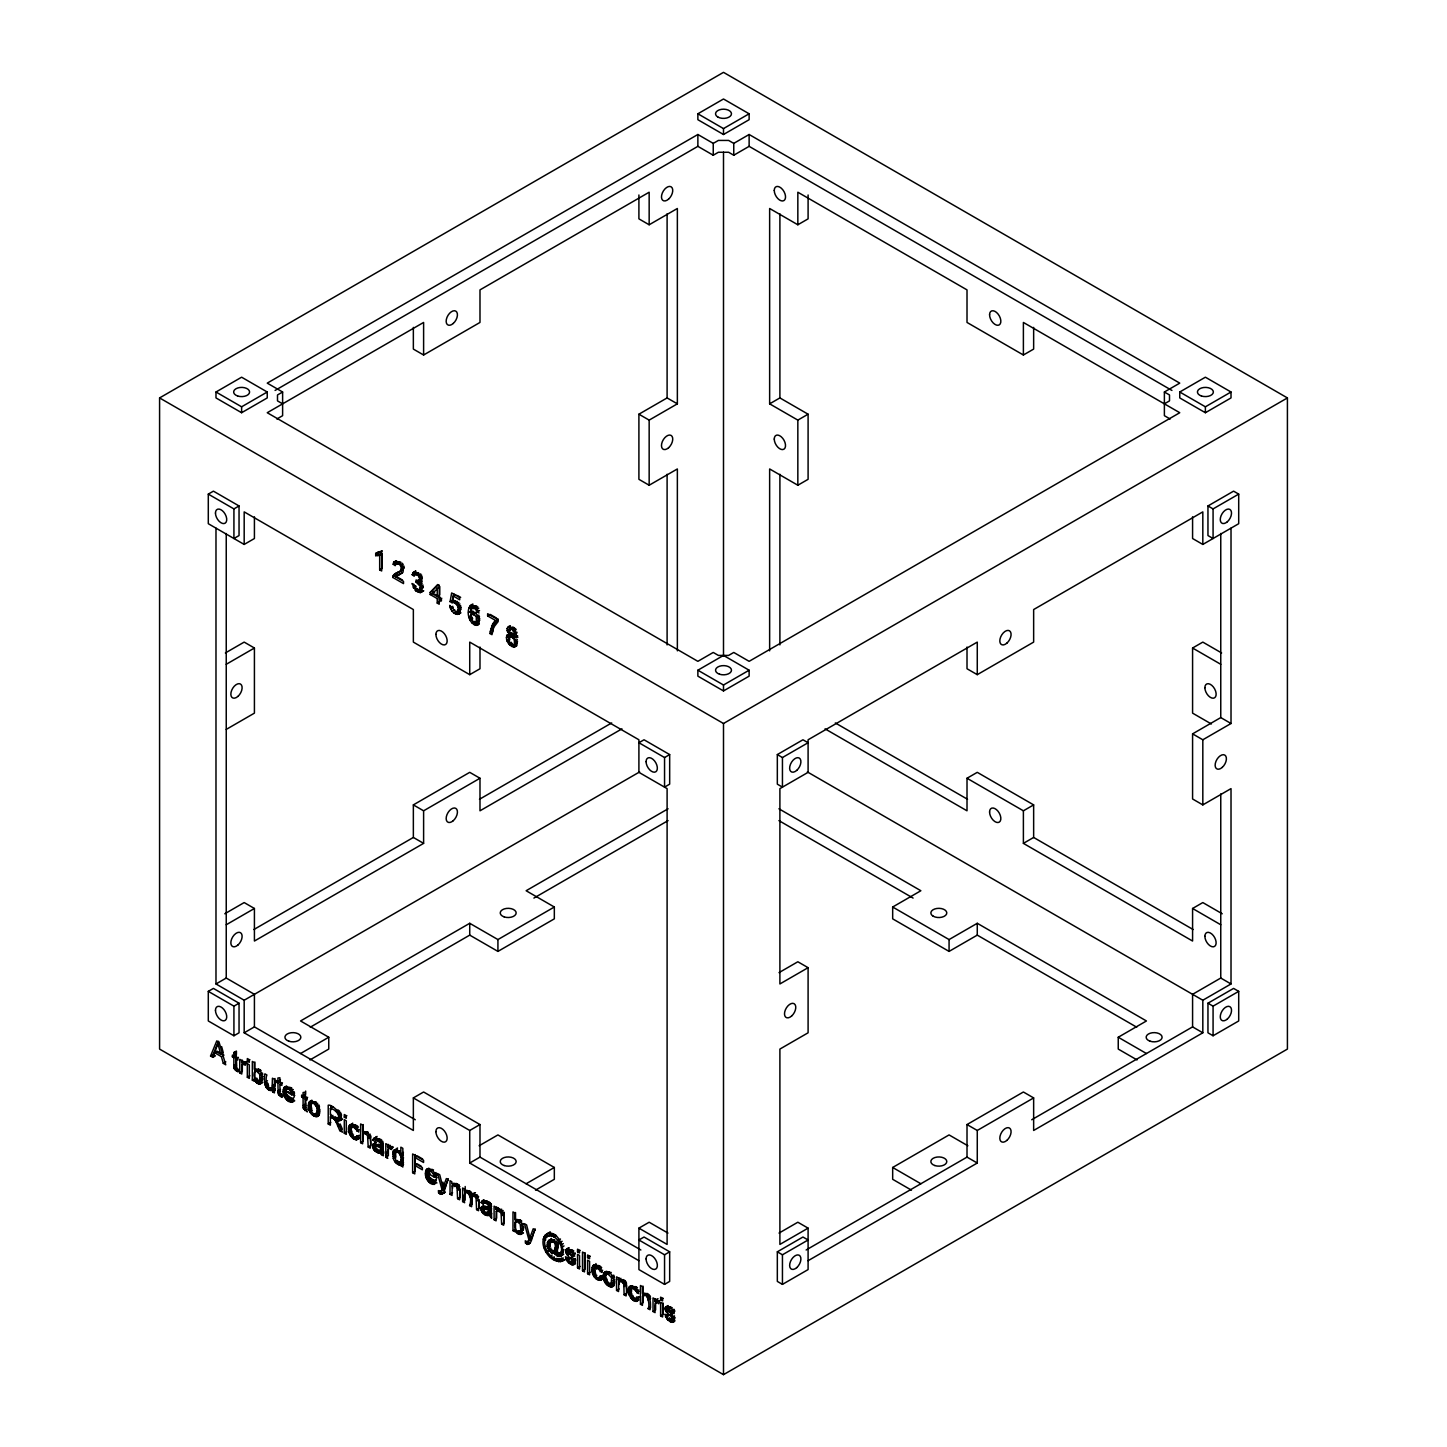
<?xml version="1.0" encoding="UTF-8"?>
<svg xmlns="http://www.w3.org/2000/svg" width="1447" height="1447" viewBox="0 0 1447 1447"><rect width="100%" height="100%" fill="white"/><g stroke="black" fill="none" stroke-linecap="round" stroke-linejoin="round"><path stroke-width="1.5" d="M380.905 1152.698L381.303 1154.597L383.853 1153.114L383.455 1151.215C379.005 1156.37 370.016 1149.135 373.398 1143.908C380.905 1146.983 384.197 1143.636 375.84 1140.055L374.845 1141.484L372.91 1140.055L377.088 1136.401M488.996 1208.173L488.435 1205.261L486.174 1203.181L484.094 1202.547L483.117 1203.994L481.164 1202.566L482.773 1200.377C492.36 1200.757 491.166 1211.7 491.636 1218.302L489.158 1215.191L491.727 1213.726L488.073 1215.498C479.21 1215.516 477.89 1200.449 488.996 1208.173L491.564 1206.689M272.108 1087.909L272.434 1078.196L274.424 1079.335L274.424 1092.901L272.651 1091.87L272.651 1089.88C264.494 1092.847 263.481 1078.594 264.91 1073.837L266.899 1074.994C264.548 1079.878 267.659 1093.751 274.677 1086.444L275.002 1078.521M287.555 1100.661L290.124 1099.195L294.7 1100.805L292.131 1102.288C285.24 1102.198 280.573 1092.232 284.715 1086.86C293.524 1084.002 300.343 1108.691 285.24 1092.937L287.808 1091.472L294.808 1095.506M284.046 1087.511L286.596 1086.028L286.126 1092.955L283.558 1094.438M427.498 1175.073L429.705 1180.662L432.056 1182.163L434.136 1180.734L436.198 1182.217L434.389 1184.406C427.498 1184.333 422.831 1174.367 426.974 1168.977C435.782 1166.119 442.601 1190.827 427.498 1175.073L430.066 1173.589M426.304 1169.646L428.855 1168.163L428.855 1176.556L426.286 1178.039M642.54 1296.584L642.45 1305.375L640.46 1304.235L640.46 1285.497L642.45 1286.654L642.45 1293.365C650.752 1291.466 651.15 1304.724 650.029 1309.752L648.039 1308.594C650.499 1306.026 647.315 1290.38 642.54 1296.584L645.109 1295.101M380.651 1149.605L380.742 1147.471L383.292 1145.988L382.985 1148.936L379.096 1151.251L375.279 1149.027L374.954 1146.205L378.3 1144.432L383.292 1145.988M488.996 1209.963L483.226 1208.715L484.293 1212.405L488.127 1213.508L488.996 1209.963L491.564 1208.48L485.776 1207.232M470.51 612.642L471.071 608.626L473.332 607.161L478.957 613.022L476.099 607.017L472.048 604.918C464.505 608.265 468.882 626.497 477.799 625.032C481.96 620.727 476.37 609.494 470.51 612.642L473.079 611.159M308.283 1105.671C310.02 1093.154 324.978 1110.554 317.779 1116.397C312.1 1117.609 308.084 1110.681 308.283 1105.671L314.994 1101.71L316.35 1102.18L312.425 1103.193C307.958 1105.056 310.834 1113.738 315.157 1114.497L318.828 1112.689L319.805 1109.288L317.255 1110.753L316.26 1114.172M309.314 1101.71L311.865 1100.226L310.852 1104.188L311.702 1108.927L309.152 1110.41M603.2 1275.928C604.918 1263.43 619.895 1280.812 612.696 1286.672C607.017 1287.884 603.001 1280.957 603.2 1275.928L605.768 1274.445L606.221 1271.443L603.652 1272.908M393.295 1158.45L393.24 1151.034L397.563 1148.05L395.375 1151.052L395.863 1156.967L393.295 1158.45C394.344 1162.321 399.065 1167.512 402.935 1163.298L398.92 1161.905L396.369 1163.388M355.98 1137.559L356.975 1135.588L358.928 1137.016C354.624 1145.771 344.332 1129.51 350.12 1124.59C354.425 1123.198 358.187 1128.135 358.747 1132.006L352.779 1126.453C348.546 1128.28 350.988 1136.637 355.094 1137.686L359.182 1135.407L355.094 1137.686M348.799 1130.704L351.35 1129.221L352.688 1123.107M554.183 1250.859C560.803 1233.911 539.478 1245.252 553.532 1251.221M552.863 1251.366L556.733 1249.376L558.054 1246.699L557.421 1242.34L554.852 1243.823M603.164 1278.714C595.838 1284.484 588.712 1270.611 593.433 1265.058C597.738 1263.665 601.5 1268.603 602.061 1272.474L596.074 1266.939C591.841 1268.748 594.301 1277.122 598.407 1278.153L602.495 1275.874L598.407 1278.153M596.001 1263.575L594.572 1268.042L595.404 1272.727L592.836 1274.21M635.812 1299.117L636.807 1297.145L638.76 1298.574C634.455 1307.328 624.163 1291.068 629.951 1286.148C634.256 1284.755 638.018 1289.693 638.579 1293.564L632.592 1288.011C628.378 1289.838 630.82 1298.194 634.926 1299.243L639.013 1296.964L634.926 1299.243M629.156 1287.125L631.724 1285.641L631.453 1292.334L628.902 1293.817M489.918 633.497L492.722 623.747L498.148 619.027L494.096 624.543L492.486 632.013L489.918 633.497L491.962 634.672L493.734 627.256L498.148 621.559L498.148 619.768L487.639 613.709L487.639 615.916L495.579 620.492M563.227 1257.913C549.661 1265.148 536.674 1238.903 550.439 1232.066C532.225 1237.909 551.307 1270.068 565.687 1259.197M545.501 1240.441L545.772 1237.565C554.617 1228.521 569.159 1254.024 556.878 1253.645L558.578 1243.479L556.607 1242.34L556.227 1244.094L558.795 1242.611M468.918 616.784L471.487 615.301L471.523 606.474L472.843 604.014L470.275 605.497M394.922 1153.368L395.646 1160.006L399.101 1162.99C403.188 1161 400.729 1152.68 396.587 1151.776L394.922 1153.368L398.16 1150.654M596.616 1269.164L597.557 1265.763L599.999 1265.926L597.448 1267.409M372.82 1147.67L375.388 1146.187L375.967 1142.425M483.642 1208.697L483.479 1206.111L480.91 1207.576M566.519 1249.177L572.487 1251.565L574.712 1256.195L572.759 1255.381C558.235 1242.557 578.149 1260.735 574.568 1264.371L571.728 1264.714L568.4 1262.652L565.397 1256.846L567.369 1257.624C566.464 1261.115 574.821 1265.311 572.524 1260.03C569.015 1257.805 561.526 1250.118 569.069 1247.712M566.699 1254.242L569.268 1252.758L568.653 1248.164L566.084 1249.647M672.385 1319.718C672.638 1314.708 663.214 1312.881 665.53 1307.057C669.129 1304.832 673.886 1309.915 674.157 1313.623L672.204 1312.791C657.68 1299.967 677.594 1318.145 674.013 1321.78L671.173 1322.124L667.845 1320.062L664.842 1314.256L666.814 1315.034C666.163 1325.524 682.695 1313.876 669.871 1321.509M665.602 1310.602L668.17 1309.119L667.827 1306.225L665.258 1307.708M259.538 1081.415L259.99 1074.56L256.155 1070.708C252.122 1072.661 254.202 1080.909 258.507 1081.795L262.522 1079.444L258.507 1081.795M520.884 1230.674L520.215 1224.09L516.796 1221.178C512.744 1223.131 514.843 1231.379 519.129 1232.265L523.452 1229.19L523.687 1227.056L521.119 1228.539M452.242 1185.961L452.025 1195.421L450.035 1194.281L450.035 1180.716L451.826 1181.747L451.826 1183.682C460.001 1180.842 460.996 1194.951 459.567 1199.798L457.578 1198.641L457.035 1187.336L453.96 1184.894L452.242 1185.961L457.704 1183.863L455.136 1185.346M454.575 1186.54L455.1 1183.881L452.531 1185.346M496.61 1210.795L499.577 1208.968L496.321 1211.41L496.086 1220.87L494.096 1219.712L494.096 1206.165L495.887 1207.196L495.887 1209.113L498.437 1207.63M611.177 1284.43L611.611 1277.611L607.342 1273.469C602.874 1275.313 605.75 1284.014 610.073 1284.773L614.179 1282.458L610.073 1284.773M618.339 1279.817C626.515 1276.977 627.51 1291.086 626.081 1295.933L624.091 1294.776L623.856 1284.285L621.649 1281.481L618.755 1282.096L618.538 1291.556L616.549 1290.417L616.549 1276.851L618.339 1277.882L618.339 1279.817L620.89 1278.334M420.209 592.619L423.591 590.864L420.209 592.619L416.085 591.118L411.961 583.539L413.951 584.389L416.031 589.056L419.503 590.141L420.245 586.342L415.886 581.893L416.103 579.994L418.726 580.772L421.276 579.288M547.726 1248.019L547.382 1242.756L551.614 1238.433L549.932 1241.273L550.294 1246.536L547.726 1248.019L551.144 1252.704L554.545 1252.541C569.756 1267.463 562.178 1229.082 547.87 1233.549M472.409 1196.271L477.04 1195.041L472.409 1196.271L471.595 1206.726L469.606 1205.586C474.29 1193.522 461.05 1185.021 464.614 1202.71L462.624 1201.553L462.624 1187.987L464.397 1189.018L464.397 1190.917L466.856 1190.284L469.154 1191.604L471.288 1195.059L475.448 1192.726M509.471 634.636L507.192 630.747L507.119 628.468L509 626.497L512.708 627.944L516.073 632.809L516.253 636.011L514.011 637.259L517.067 643.825L516.706 645.814L513.902 647.243C509.037 645.977 504.696 639.809 507.192 634.998L512.039 633.153L507.192 634.998M507.21 641.292L509.778 639.809L509.145 634.546L510.719 633.044M330.35 1108.529C340.316 1110.138 342.324 1124.934 330.35 1114.733L330.35 1108.529L332.919 1107.045M338.833 1116.578L340.551 1116.849L341.528 1115.058L338.96 1116.541M476.298 622.879L476.316 616.639L472.807 613.781L471.053 614.903L471.776 620.184L475.303 623.187L479.536 620.419L478.867 615.156L476.316 616.639M457.379 611.882L458.373 609.133L457.415 605.479L454.901 602.893L450.089 601.645L451.663 592.944L459.712 597.593L459.712 599.8L453.255 596.055L452.368 600.577C458.355 600.415 462.606 609.078 459.205 613.799C454.503 616.006 450.035 609.675 449.728 605.389L456.275 612.19L460.689 609.386L460.689 605.768L458.138 607.234M396.098 563.426L399.661 561.78L396.098 563.426L395.23 565.687L393.186 564.258L393.674 562.214L396.369 561.038L400.53 563.462L403.152 567.767L403.098 571.981L395.574 576.81L403.514 581.405L403.514 583.611L392.806 577.425C393.059 570.914 405.196 572.867 403.803 565.904M397.798 564.203L398.667 561.942M473.386 614.921L473.621 613.419M392.806 577.425L398.015 572.071M509.344 636.626L511.677 636.897L514.083 639.375L514.806 644.024L513.052 645.018L509.344 642.016L508.657 637.44L512.962 634.944L516.633 637.892M510.99 637.295L511.225 635.957M419.503 590.141L422.795 587.826L422.813 584.859M450.089 601.645L452.658 600.161L453.833 593.632M511.713 629.174L514.173 632.411L513.631 635.305L510.664 634.22L509.073 630.512L512.383 627.437L514.282 627.691L509.814 628.92M513.631 635.305L516.923 632.212L514.354 633.677M395.447 573.555C402.176 573.609 403.315 564.818 397.111 563.263M605.244 1277.122L605.805 1274.264L609.91 1271.985L606.239 1273.794M418.726 580.772L419.739 578.999L418.147 575.363L415.144 574.26L414.149 576.213L412.16 574.658L415.795 570.914L412.757 572.958M430.175 1171.763L432.255 1169.339L425.436 1173.408M242.083 1064.431L241.758 1074.036L239.75 1072.878L239.75 1059.313L241.54 1060.344L241.54 1062.405L242.825 1061.23L245.104 1062.279L245.447 1065.173C237.127 1063.075 251.543 1060.47 244 1063.834M244.398 1064.106L245.936 1062.116M390.455 1148.43C391.142 1142.425 383.817 1155.918 387.796 1158.36L385.806 1157.202L385.806 1143.636L387.597 1144.667L387.597 1146.729L390.165 1145.246M654.84 1301.016L657.372 1300.13L659.416 1302.047L658.729 1303.783C653.773 1298.303 654.713 1310.62 655.039 1312.628L653.031 1311.488L653.031 1297.923L654.84 1298.954L654.84 1301.016L657.39 1299.533M467.254 1192.599L467.924 1190.917M473.223 608.753L475.122 605.696L471.722 607.668M570.208 1250.479L572.759 1250.208L570.19 1251.673M362.962 1134.086L362.636 1143.817L360.629 1142.678L360.629 1123.939L362.636 1125.097L362.636 1131.807C370.92 1129.908 371.318 1143.166 370.197 1148.195L368.207 1147.037L367.574 1135.569L364.879 1133.363L362.962 1134.086L366.634 1131.807L363.396 1133.526M365.277 1133.544L365.53 1132.603M443.017 1187.661L446.345 1178.582L448.335 1179.739C445.369 1182.181 445.332 1198.442 438.604 1192.907L438.387 1190.628L440.593 1191.84L442.022 1189.687L437.573 1173.517L439.725 1174.765L443.017 1187.661L445.586 1186.178L448.281 1178.726M529.891 1237.818L533.22 1228.756L535.209 1229.896C532.243 1232.338 532.207 1248.598 525.496 1243.063L525.279 1240.784L527.468 1241.996L528.915 1239.844L524.447 1223.692L526.599 1224.922L529.891 1237.818L532.46 1236.335L535.155 1228.883M372.91 1140.055L376.347 1136.745M481.164 1202.566L484.076 1199.979L481.507 1201.462M412.16 574.658L415.325 571.475M221.391 1056.617L223.29 1063.364L225.732 1064.793L219.094 1042.238L216.779 1040.899L210.557 1056.021L212.836 1057.341L214.626 1052.693L217.177 1051.209L223.959 1055.134L221.391 1056.617L214.626 1052.693M438.604 1192.907L444.41 1188.674L442.927 1182.145M527.468 1241.996L531.465 1238.361L528.915 1239.844M353.538 1126.489L354.244 1125.296L356.704 1125.459L354.135 1126.942M210.557 1056.021L213.125 1054.537L218.569 1041.297M483.117 1203.994L486.662 1201.064L484.094 1202.547M522.729 1230.402L523.452 1229.19M552.103 1242.304L554.906 1240.043L552.338 1241.508M258.579 1072.082L261.147 1070.599L258.724 1069.224L254.401 1072.263M313.149 1103.229L314.994 1101.71M507.626 632.086L510.194 630.603L510.321 625.647L507.752 627.13M621.324 1280.631L623.024 1279.564L618.755 1282.096M268.925 1090.025L274.677 1086.444M387.597 1146.729L389.478 1145.572L392.191 1147.76L391.504 1149.497L388.881 1147.923M558.976 1254.314L563.534 1251.257L560.966 1252.722M511.732 646.411L517.357 642.54L513.052 645.018M286.379 1088.886L291.245 1087.674L286.379 1088.886L285.348 1091.11L291.914 1094.909L294.465 1093.426L294.211 1091.78L291.661 1093.263L291.914 1094.909M431.206 1169.538L427.607 1173.246L434.172 1177.044L436.723 1175.561M608.789 1272.311L605.497 1274.988M432.147 593.559L439.779 586.56L439.779 595.006L437.229 596.49L432.147 593.559L434.715 592.076M414.511 574.947L418.581 572.65L416.718 574.73L414.728 573.175M512.383 627.437L509.073 630.512M599.293 1278.045L600.288 1276.055L602.241 1277.484L600.595 1280.197M430.193 592.42L437.591 584.57L439.219 585.492L439.219 597.629L441.407 598.895L441.407 601.011L439.219 599.745L439.219 604.231L437.229 603.073L437.229 598.588L430.193 594.536L430.193 592.42L438.676 584.66M421.023 592.348L422.379 587.319L419.54 582.725L421.222 582.11C423.266 577.733 418.02 570.57 413.227 572.397M402.555 572.867L395.574 576.81M339.412 1120.792L341.98 1119.309L339.159 1118.802L336.608 1120.267C349.36 1121.931 333.117 1103.609 328.216 1105.219L328.216 1123.939L330.35 1125.187L330.35 1116.867L332.919 1115.384M400.367 1164.781L402.845 1167.042L402.845 1148.321L400.855 1147.164L400.855 1153.892L403.424 1152.409M471.288 1195.059L474.598 1192.979L473.856 1193.576M495.887 1209.113C504.081 1206.292 505.057 1220.382 503.628 1225.229L501.639 1224.09L501.096 1212.785L497.008 1210.452M272.651 1091.87L275.219 1090.387L275.219 1088.397L271.041 1090.676M667.103 1309.372L671.028 1307.057L669.907 1308.848M292.131 1102.288L293.94 1100.082L291.878 1098.617L289.798 1100.027L287.447 1098.526L285.24 1092.937M560.658 1259.396L561.888 1258.619L563.878 1259.776L561.942 1261.386M658.222 1301.016L659.217 1300.708L655.364 1303.042M379.675 555.196L375.695 555.666L375.695 553.459L380.38 551.452L381.664 552.193L381.664 571.004L379.675 569.847L379.675 555.196L382.243 553.713L382.243 568.364L379.675 569.847M381.176 551.452L382.243 550.801L378.608 552.935M159.586 397.925L723.5 72.35L1287.414 397.925L1287.414 1049.075L723.5 1374.65L159.586 1049.075L159.586 397.925L723.5 723.5L1287.414 397.925M215.983 392.01L241.613 377.197L267.243 392.01L267.243 397.925L241.613 412.721L215.983 397.925L215.983 392.01L241.613 406.806L267.243 392.01M697.87 113.788L723.5 98.993L749.13 113.788L749.13 119.703L723.5 134.499L697.87 119.703L697.87 113.788L723.5 128.584L749.13 113.788M1170.153 419.015L1164.383 415.687L1164.383 392.01L1179.757 383.129L749.13 134.499L733.756 143.38L728.619 140.431L718.381 140.431L713.244 143.38L697.87 134.499L267.243 383.129L282.617 392.01L282.617 415.687L276.847 419.015M275.075 390.437L697.87 146.346L713.244 155.227L718.381 152.261L728.619 152.261L733.756 155.227L749.13 146.346L1171.925 390.437M282.617 392.01L277.498 394.959L277.498 400.891L282.617 403.84M413.354 327.384L413.354 349.089L423.609 355.003L479.988 322.446L479.988 289.888L649.16 192.216L649.16 224.773L638.905 218.859L638.905 194.983M649.16 224.773L677.359 208.495L677.359 403.84L649.16 420.118L638.905 414.204L638.905 479.319L649.16 485.233L677.359 468.955L677.359 650.843M208.296 494.114L213.414 491.148L239.044 505.962L239.044 535.553L233.926 538.519L233.926 508.91L208.296 494.114L208.296 523.705L244.181 544.434L254.419 538.519L254.419 516.814M233.926 508.91L239.044 505.962M769.641 650.843L769.641 468.955L797.84 485.233L808.095 479.319L808.095 414.204L797.84 420.118L769.641 403.84L769.641 208.495L797.84 224.773L808.095 218.859L808.095 194.983M375.695 553.459L378.264 551.976L378.264 554.201L375.695 555.666M377.794 555.702L382.243 553.713M225.37 652.959L244.181 642.106L254.419 648.021L254.419 713.136L226.238 729.415M638.905 414.204L667.103 397.925L677.359 403.84M393.674 562.214L396.243 560.749L395.736 562.774L393.186 564.258M395.447 564.24L398.015 562.756M398.395 563.769L400.964 562.286M226.238 664.3L254.419 648.021M400.602 565.976L403.17 564.493L402.194 563.227M401.452 568.761L404.02 567.296M401.217 569.973L403.785 568.49M393.566 575.02L396.134 573.537M400.53 571.004L403.08 569.521M399.173 571.945L401.723 570.462M393.041 575.96L395.592 574.495M396.406 576.051L398.974 574.568M415.144 574.26L417.713 572.777M418.147 575.363L420.715 573.88M418.997 576.467L421.565 574.984M419.558 577.733L422.108 576.25M419.739 578.999L422.307 577.516M415.886 581.893L420.209 579.234M419.485 580.229L422.054 578.764M417.297 582.454L419.847 580.971L421.113 581.947L422.126 583.304L419.576 584.787M418.545 583.43L422.108 581.242M412.938 587.12L415.506 585.655L416.139 586.795L413.571 588.278M415.162 590.304L417.731 588.82M420.462 587.916L423.03 586.433M416.085 591.118L418.653 589.634L422.759 591.136M418.418 590.358L422.795 587.826M418.255 592.348L420.806 590.864M430.193 594.536L432.743 593.053L432.743 590.937M769.641 403.84L779.897 397.925L808.095 414.204M437.229 598.588L439.779 597.105L439.779 601.59L437.229 603.073M439.219 599.745L441.769 598.262M453.255 596.055L455.805 594.572M451.952 603.001L455.733 600.921L452.658 600.161M454.901 602.893L457.469 601.427M456.311 603.996L458.88 602.513M450.234 607.812L452.802 606.329M450.704 608.97L453.273 607.487M457.415 605.479L459.983 603.996M452.079 611.159L454.647 609.693M458.373 609.133L460.942 607.668M453.888 612.931L456.456 611.448L460.906 612.823L458.355 614.306M458.12 610.869L460.689 609.386M456.275 612.19L459.929 610.399M456.221 614.215L458.789 612.732M469.515 606.474L472.066 604.991M457.361 614.45L459.911 612.967M468.973 607.957L471.523 606.474M471.071 608.626L476.787 606.058L474.236 607.523M468.539 612.388L471.089 610.905M475.321 608.409L477.89 606.926M476.226 609.657L478.776 608.192M471.758 614.016L475.376 612.298L471.053 614.903M476.967 612.063L479.536 610.58M474.055 614.215L476.624 612.75M469.425 618.647L471.975 617.164L472.663 618.791L470.112 620.257M476.985 618.357L479.554 616.874M471.903 622.879L474.471 621.414L479.337 623.946L476.768 625.43M477.203 620.22L479.771 618.737M474.128 622.807L478.867 621.414M476.985 621.903L479.536 620.419M475.303 623.187L477.872 621.722M487.639 615.916L490.207 614.432L496.556 618.104M474.164 624.724L476.732 623.241M475.538 625.321L478.107 623.838M494.114 621.866L496.683 620.383M492.722 623.747L495.29 622.264M491.546 626.026L494.096 624.543M490.66 628.595L493.228 627.112M490.117 631.181L492.685 629.698M507.119 628.468L509.67 626.985M507.192 630.747L513.233 627.293M512.744 629.988L515.313 628.504L516.163 629.644L513.595 631.127M506.577 636.029L509.145 634.546M506.378 637.584L508.946 636.101M508.657 637.44L512.962 634.944M512.781 635.45L516.742 633.225M511.677 636.897L514.246 635.432M506.757 640.044L509.308 638.561M512.998 637.928L517.628 635.758L515.06 637.223M508.657 643.698L511.207 642.233M514.788 641.021L517.357 639.538M509.561 644.747L512.129 643.264M515.042 642.667L517.592 641.184M513.902 647.243L516.452 645.778L514.282 644.928M244.181 544.434L244.181 511.876L413.354 609.549L413.354 642.106L469.732 674.664L479.988 668.749L479.988 647.044M797.84 224.773L797.84 192.216L967.012 289.888L967.012 322.446L1023.391 355.003L1033.646 349.089L1033.646 327.384M224.773 913.781L244.181 902.566L254.419 908.481L254.419 941.038L423.609 843.366L423.609 810.808L479.988 778.251L479.988 810.808L621.939 728.854M253.894 929.517L413.354 837.451L413.354 804.894L469.732 772.336L479.988 778.251M226.238 924.76L254.419 908.481M697.87 670.214L723.5 655.419L749.13 670.214L749.13 676.147L723.5 690.942L697.87 676.147L697.87 670.214L723.5 685.01L749.13 670.214M1179.757 392.01L1205.387 377.197L1231.017 392.01L1231.017 397.925L1205.387 412.721L1179.757 397.925L1179.757 392.01L1205.387 406.806L1231.017 392.01M479.463 799.287L611.683 722.939M1164.383 403.84L1169.502 400.891L1169.502 394.959L1164.383 392.01M215.983 528.155L215.983 983.96L226.238 978.045L254.419 994.324L254.419 1026.882L415.289 1119.761M208.296 991.358L213.414 988.41L239.044 1003.205L239.044 1032.796L233.926 1035.763L208.296 1020.967L208.296 991.358L233.926 1006.153L239.044 1003.205M215.983 983.96L244.181 1000.239L639.628 771.92M664.553 757.541L669.672 754.574L669.672 784.165L664.553 787.132L664.553 757.541L638.905 742.727L644.042 739.779L669.672 754.574M244.181 1000.239L244.181 1032.796L254.419 1026.882M212.836 1057.341L215.404 1055.858L213.125 1054.537M220.74 1054.212L217.9 1043.504L215.241 1051.028L220.74 1054.212L223.29 1052.729L221.608 1046.561M232.388 1056.853L232.388 1055.062L233.853 1055.912L233.853 1052.548L236.422 1051.065L236.422 1054.429L232.388 1056.853L233.853 1057.703L236.422 1056.22L236.657 1066.873L234.088 1068.356L238.122 1071.92L235.933 1068.103L235.825 1058.842L238.393 1057.359M223.29 1063.364L225.859 1061.899M310.291 1027.189L469.732 935.124L497.931 951.403L554.328 918.845L554.328 907.016L497.931 939.573L469.732 923.295L300.56 1020.967L328.758 1037.246L328.758 1049.075L309.965 1059.928M668.08 808.783L526.129 890.737L554.328 907.016M234.088 1068.356L233.853 1065.498L236.422 1064.015M233.908 1067.253L236.476 1065.77M777.328 754.574L802.958 739.779L808.095 742.727L782.447 757.541L777.328 754.574L777.328 784.165L782.447 787.132L782.447 757.541M1238.704 494.114L1213.074 508.91L1213.074 538.519L1207.956 535.553L1207.956 505.962L1233.586 491.148L1238.704 494.114L1238.704 523.705L1202.819 544.434L1192.581 538.519L1192.581 516.814M242.373 1063.889L245.393 1062.134M247.328 1061.176L249.318 1062.333L249.318 1059.674L247.328 1058.535L247.328 1061.176L249.897 1059.692M234.432 1069.134L236.982 1067.651M234.939 1069.876L238.212 1069.116L235.662 1070.599M244.724 1064.377L247.292 1062.894M533.907 898.081L668.08 820.612M236.621 1071.25L239.171 1069.767M239.75 1072.878L242.318 1071.395L242.318 1060.09M255.124 1071.087L258.724 1069.224M254.708 1071.576L257.277 1070.093M257.385 1071.069L259.935 1069.586M247.328 1077.255L249.318 1078.413L249.318 1064.847L247.328 1063.69L247.328 1077.255L249.897 1075.772M259.99 1074.56L262.54 1073.077M252.339 1080.149L254.184 1081.216L254.184 1079.516C263.155 1094.185 266.212 1066.312 254.328 1069.261L254.328 1062.568L252.339 1061.429L252.339 1080.149L254.907 1078.666L254.907 1062.026M260.261 1075.627L262.829 1074.144M300.56 1053.525L328.758 1037.246M254.835 1080.764L257.403 1079.281M260.496 1078.051L263.065 1076.586M255.594 1081.831L258.163 1080.348L262.811 1082.465L260.261 1083.948M257.295 1081.415L259.845 1079.932M256.463 1082.718L259.031 1081.235M260.261 1080.186L262.829 1078.72M257.457 1083.405L260.026 1081.922M258.47 1083.875L261.021 1082.392M259.393 1084.056L261.961 1082.573M264.91 1082.247L267.478 1080.764M265.036 1084.454L267.586 1082.971L268.201 1085.033L265.651 1086.516M265.271 1085.521L267.84 1084.056M967.012 647.044L967.012 668.749L977.268 674.664L1033.646 642.106L1033.646 609.549L1202.819 511.876L1202.819 544.434M266.194 1087.475L268.762 1085.992M279.018 1080.819L280.483 1081.651L277.914 1083.134L276.449 1082.302L280.483 1079.86M272.434 1085.449L275.002 1083.966M267.912 1089.338L270.48 1087.855L273.592 1089.193M272.362 1086.932L274.93 1085.467M270.191 1088.65L274.243 1087.004M277.914 1083.134L278.168 1093.787L282.183 1097.351L279.995 1093.534L279.904 1084.273L282.454 1082.808M270.046 1090.532L272.597 1089.048M271.909 1090.459L275.219 1088.397M277.914 1090.948L280.483 1089.464M283.558 1088.47L286.126 1086.986M277.969 1092.684L280.537 1091.201M283.268 1089.718L285.837 1088.253M283.178 1091.291L289.997 1087.203M278.493 1094.565L281.568 1093.842L279 1095.325M283.268 1092.901L285.837 1091.418M288.695 1089.157L291.968 1088.18M279.723 1096.03L283.25 1095.198L280.682 1096.681M290.069 1090.278L293.216 1089.555L290.648 1091.02L289.418 1089.645M284.028 1095.904L286.596 1094.42L287.248 1095.813L284.697 1097.296M286.47 1099.702L289.038 1098.219L288.08 1097.097M288.785 1101.493L291.335 1100.009M290.648 1102.27L293.198 1100.805M307.65 1097.332L305.082 1098.816L305.19 1108.076L307.361 1111.893L303.345 1108.33L305.914 1106.846L305.661 1096.193L303.092 1097.676L301.645 1096.826L305.661 1094.402L305.661 1091.056M303.345 1108.33L303.092 1105.472L305.661 1104.007M308.736 1102.65L311.304 1101.167M303.165 1107.226L305.733 1105.743M308.41 1103.971L310.96 1102.487M311.322 1103.518L313.89 1102.035M303.671 1109.107L306.239 1107.624M308.392 1107.335L310.942 1105.852M304.901 1110.572L307.469 1109.089M313.8 1103.663L315.139 1104.766L317.707 1103.283M308.663 1108.927L311.232 1107.443M316.694 1107.353L316.26 1106.376L318.828 1104.893L319.244 1105.87L316.694 1107.353L317.255 1110.753M309.803 1111.802L312.371 1110.319M317.002 1108.402L319.57 1106.919M312.624 1115.149L315.193 1113.665L319.19 1115.257L316.64 1116.74M317.002 1112.942L319.57 1111.459M315.157 1114.497L319.262 1112.2M313.8 1115.926L316.35 1114.461M315.265 1116.578L317.834 1115.094M335.487 1111.495L338.055 1110.012L339.611 1111.133L337.042 1112.616M338.128 1113.883L340.678 1112.399M330.35 1116.867L332.846 1118.314L335.397 1116.831L338.67 1120.557M338.743 1115.203L341.311 1113.738M332.846 1118.314L334.04 1119.092L336.608 1117.609M337.26 1118.368L341.42 1115.872M328.216 1123.939L330.766 1122.474M334.04 1119.092L335.017 1120.159L337.585 1118.676M338.001 1118.332L341.094 1116.487M344.296 1117.156L346.285 1118.296L346.285 1115.655L344.296 1114.516L344.296 1117.156L346.846 1115.673M336.608 1120.267L342.505 1132.205L339.792 1130.632L336.102 1122.04L341.203 1119.345M340.045 1120.539L342.613 1119.056M337.657 1125.513L340.208 1124.03L342.36 1129.166L339.792 1130.632M349.324 1125.567L351.892 1124.084M348.854 1127.086L351.422 1125.603M351.693 1126.761L354.244 1125.296M351.277 1127.249L355.329 1124.988M348.709 1129.058L351.259 1127.575M344.296 1133.236L346.285 1134.376L346.285 1120.81L344.296 1119.671L344.296 1133.236L346.846 1131.753M355.058 1127.647L357.626 1126.164L358.386 1127.123L355.835 1128.606M349.071 1132.259L351.639 1130.776L352.091 1132.259L349.523 1133.743M244.181 1032.796L413.354 1130.469L413.354 1097.911L423.609 1091.997L479.988 1124.554L479.988 1157.112L640.858 1249.991M825.061 728.854L967.012 810.808L967.012 778.251L977.268 772.336L1033.646 804.894L1033.646 837.451L1193.106 929.517M1211.374 723.988L1192.581 713.136L1192.581 648.021L1202.819 642.106L1221.63 652.959M350.174 1135.117L352.724 1133.634M356.812 1131.228L359.381 1129.745M350.952 1136.365L353.52 1134.882M352.905 1138.391L355.456 1136.908L359.851 1138.246L356.595 1139.892M354.045 1139.169L356.613 1137.686M364.879 1133.363L367.448 1131.88M365.729 1133.725L368.298 1132.241M355.817 1139.856L358.386 1138.391M367.574 1135.569L370.125 1134.086M368.044 1136.872L370.613 1135.389L370.776 1145.572L368.207 1147.037M360.629 1142.678L363.197 1141.195L363.197 1124.554M368.207 1138.445L370.776 1136.962M373.254 1138.952L375.822 1137.469M375.84 1140.055L379.259 1138.626L376.69 1140.109M377.92 1140.67L380.471 1139.205L381.791 1140.146L379.241 1141.629M373.398 1143.908L376.546 1142.171M372.946 1144.378L375.515 1142.913M372.657 1145.083L375.225 1143.6M372.566 1145.97L375.117 1144.505M380.181 1142.768L382.75 1141.285M374.954 1146.205L378.3 1144.432M374.683 1147.145L377.251 1145.662M380.597 1143.799L383.166 1142.316M375.75 1145.915L380.036 1144.975M373.597 1149.37L376.166 1147.887L376.745 1148.701L374.176 1150.184M380.742 1145.065L383.31 1143.582M380.742 1145.662L383.292 1144.179M381.936 1145.68L379.385 1147.164L377.486 1146.458M374.863 1150.926L377.432 1149.443L380.272 1151.233L383.455 1151.215M383.292 1146.82L380.742 1148.303L379.385 1147.164L380.742 1147.471M376.582 1152.174L383.22 1148.122M379.096 1151.251L382.985 1148.936M377.703 1152.716L380.272 1151.233M378.77 1153.006L381.339 1151.523M379.819 1152.988L382.37 1151.523M388.429 1148.213L391.992 1146.422M390.039 1148.158L392.607 1146.675M390.78 1148.701L393.331 1147.218M393.24 1151.034L395.809 1149.569M392.806 1152.536L395.375 1151.052M385.806 1157.202L388.375 1155.719L388.375 1144.414M395.212 1152.626L400.367 1150.691L397.816 1152.174M392.662 1154.38L395.212 1152.915M392.824 1156.442L395.375 1154.959M400.096 1154.796L402.664 1153.313L403.062 1154.29L400.512 1155.773M400.801 1156.858L403.351 1155.393M395.121 1161.995L397.69 1160.512M401.036 1159.409L403.586 1157.926M397.907 1162.592L403.08 1160.693L399.101 1162.99M400.801 1161.489L403.369 1160.006M397.708 1164.383L400.276 1162.9M398.721 1164.835L401.289 1163.37M399.625 1164.98L403.55 1162.773M414.783 1157.419L423.573 1162.484L423.573 1160.277L412.63 1153.964L412.63 1172.685L414.783 1173.933L414.783 1165.414L422.379 1169.809L422.379 1167.602L414.783 1163.207L414.783 1157.419L417.333 1155.936L422.614 1158.975M401 1165.975L403.55 1164.491M413.354 1097.911L469.732 1130.469L479.988 1124.554M967.012 778.251L1023.391 810.808L1033.646 804.894M414.783 1165.414L417.333 1163.949L421.149 1166.137M412.63 1172.685L415.199 1171.202L415.199 1154.561M425.816 1170.605L428.384 1169.122M425.527 1171.853L428.095 1170.37M428.638 1171.021L433.503 1169.809M425.527 1175.036L428.095 1173.553M425.816 1176.574L428.384 1175.091M479.138 1145.771L497.931 1134.918L554.328 1167.476L554.328 1179.305L535.535 1190.158M779.029 972.619L797.84 961.767L808.095 967.681L808.095 1032.796L779.897 1049.075L779.897 1244.42L808.095 1228.141L808.095 1269.58L782.447 1284.375L777.328 1281.409L777.328 1251.818L802.958 1237.022L808.095 1239.989L782.447 1254.784L777.328 1251.818M1136.709 1027.189L977.268 935.124L949.069 951.403L892.672 918.845L892.672 907.016L920.871 890.737L778.92 808.783M807.372 771.92L1202.819 1000.239L1231.017 983.96L1231.017 788.615L1202.819 804.894L1192.581 798.979L1192.581 733.864L1220.762 717.585L1231.017 723.5L1231.017 528.155M433.919 1175.398L433.413 1174.042L435.981 1172.558L436.469 1173.915L433.919 1175.398L434.172 1177.044M426.955 1179.432L429.506 1177.948L430.338 1179.233L427.769 1180.698M428.728 1181.837L431.296 1180.354L436.958 1182.941M429.813 1182.796L432.382 1181.313M432.056 1182.163L436.18 1180.209L432.924 1182.145M431.043 1183.628L433.594 1182.145M432.906 1184.406L435.457 1182.923M469.732 1130.469L469.732 1163.026L479.988 1157.112M808.095 967.681L779.897 983.96L779.897 788.615L808.095 772.336L808.095 739.779L977.268 642.106L977.268 674.664M1023.391 810.808L1023.391 843.366L1033.646 837.451M1192.581 733.864L1202.819 739.779L1231.017 723.5M442.022 1189.687L444.591 1188.204M439.526 1191.496L444.41 1188.674M452.947 1185.021L456.51 1183.429M439.888 1193.938L444.735 1192.563L441.534 1194.354M440.774 1194.318L445.314 1191.912M455.877 1185.889L459.097 1185.093L457.035 1187.336M456.529 1186.576L459.097 1185.093M457.342 1188.15L459.911 1186.667M450.035 1194.281L452.585 1192.798M457.578 1190.393L460.146 1188.909L460.146 1197.157L457.578 1198.641M465.355 1192.382L469.28 1190.682L466.712 1192.165M464.939 1193.015L467.508 1191.532M467.526 1192.509L470.094 1191.026M468.484 1193.25L471.035 1191.767M469.117 1194.191L471.686 1192.708L472.174 1195.294L472.174 1204.103L469.606 1205.586M469.479 1195.367L472.048 1193.884M469.606 1196.778L472.174 1195.294M462.624 1201.553L465.192 1200.069L465.192 1186.504M471.794 1197.157L475.9 1194.625M474.471 1196.506L475.665 1197.573L478.233 1196.09M472.029 1194.444C480.187 1193.793 478.957 1205.876 478.541 1210.741L476.569 1209.602L476.099 1198.243L478.65 1196.778M476.569 1201.046L479.12 1199.581L479.12 1208.118L476.569 1209.602M483.515 1203L486.083 1201.516M484.944 1202.62L487.512 1201.137M486.174 1203.181L488.742 1201.697L490.063 1202.656L491.419 1204.808L488.869 1206.292M487.494 1204.139L490.063 1202.656M480.82 1208.48L483.388 1206.997M488.435 1205.261L491.003 1203.795M526.129 1183.755L554.328 1167.476M892.672 907.016L949.069 939.573L977.268 923.295L1146.44 1020.967L1118.242 1037.246L1118.242 1049.075L1137.035 1059.928M481.073 1210.18L486.572 1206.943M482.936 1209.638L485.505 1208.155M485.74 1208.95L488.308 1207.485M481.851 1211.862L484.419 1210.397M488.996 1207.576L491.564 1206.093M487.639 1209.656L490.207 1208.173M483.117 1213.418L485.686 1211.935L490.642 1214.015M488.996 1210.813L491.564 1209.33M484.835 1214.684L487.404 1213.201M488.905 1212.098L491.474 1210.614M487.35 1213.762L491.238 1211.446L487.874 1211.682M485.975 1215.227L488.525 1213.744M487.024 1215.498L489.592 1214.015M496.321 1211.41L501.765 1209.312L499.197 1210.795M500.59 1212.007L503.158 1210.524M501.422 1213.599L503.972 1212.116L504.207 1222.606L501.639 1224.09M501.584 1214.576L504.153 1213.092M494.096 1219.712L496.647 1218.247L496.647 1206.943M501.639 1215.824L504.207 1214.359M515.747 1221.557L518.315 1220.074L515.042 1222.733M515.331 1222.046L519.346 1219.694L521.77 1221.069L519.202 1222.552M518.008 1221.539L520.558 1220.074M520.613 1225.03L523.181 1223.547M512.98 1230.619L514.825 1231.686L514.825 1229.986C523.778 1244.655 526.835 1216.782 514.969 1219.731L514.969 1213.038L512.98 1211.899L512.98 1230.619L515.53 1229.136L515.53 1212.496M520.902 1226.097L523.452 1224.614M516.217 1232.301L518.786 1230.818L523.452 1232.934L520.884 1234.418M517.917 1231.885L520.486 1230.402M517.104 1233.188L519.654 1231.704M519.129 1232.265L523.145 1229.914M518.08 1233.875L520.649 1232.392M519.093 1234.345L521.644 1232.862M520.016 1234.526L522.584 1233.043M528.734 1240.314L531.302 1238.831M525.496 1243.063L528.046 1241.598L530.217 1242.991L527.667 1244.474M526.78 1244.094L529.331 1242.611M544.777 1235.431L547.346 1233.947M544.036 1236.624L546.604 1235.141M546.405 1236.896L551.633 1234.182L556.353 1235.503L553.803 1236.986M543.204 1239.048L550.62 1234.363M549.064 1235.648L551.633 1234.182M550.167 1235.684L552.736 1234.201M551.325 1235.901L553.875 1234.418M552.537 1236.335L555.087 1234.87M548.051 1241.11L550.62 1239.627M547.382 1242.756L549.932 1241.273M550.493 1242.087L554.255 1239.97M547.147 1244.655L549.715 1243.172M543.855 1247.676L546.423 1246.193M547.292 1246.319L549.86 1244.836M554.02 1242.611L556.589 1241.146M557.945 1240.495L560.495 1239.012M555.413 1245.288L557.981 1243.805M559.573 1242.738L562.141 1241.255M548.395 1249.611L550.963 1248.128M546.062 1252.306L548.63 1250.823M558.162 1245.469L555.594 1246.934L554.744 1250.226L557.312 1248.743M549.245 1250.932L551.795 1249.448M555.503 1248.182L558.054 1246.699M560.749 1245.071L563.317 1243.606M552.193 1251.311L556.1 1249.756M555.196 1249.304L557.764 1247.839M551.144 1252.704L557.113 1251.058L559.247 1254.422L563.643 1254.386L560.061 1256.394M561.472 1247.404L564.023 1245.939M552.049 1253.066L554.617 1251.601M552.935 1253.156L555.503 1251.673M553.785 1252.957L557.113 1251.058M549.607 1256.539L552.157 1255.055M554.762 1253.753L557.312 1252.288M555.033 1254.368L557.601 1252.885M555.449 1254.929L558.017 1253.446M561.526 1251.311L564.077 1249.828M557.439 1254.205L562.666 1252.288M558.108 1254.404L560.676 1252.921M551.759 1258.347L554.328 1256.864M565.813 1250.298L568.382 1248.815M556.679 1255.906L559.247 1254.422M565.723 1251.112L568.291 1249.629M557.855 1256.43L560.423 1254.947M565.831 1252.125L568.4 1250.66M567.803 1251.384L570.805 1249.593M558.976 1256.593L561.545 1255.11M554.129 1259.885L556.697 1258.402L561.255 1260.228L564.511 1259.903M567.658 1251.962L571.583 1249.647M566.175 1253.192L568.725 1251.709M558.958 1259.65L561.508 1258.167M571.221 1252.415L573.79 1250.95M556.607 1261.115L559.157 1259.632M567.441 1255.218L570.009 1253.735M558.687 1261.712L561.255 1260.228M572.506 1254.296L575.074 1252.813M560.441 1261.766L563.01 1260.283M577.534 1251.818L579.524 1252.957L579.524 1250.317L577.534 1249.177L577.534 1251.818L580.102 1250.335M565.94 1259.053L568.508 1257.57M572.759 1255.381L575.327 1253.898M566.392 1260.048L568.942 1258.564L569.485 1259.505L566.935 1260.988M570.48 1258.076L573.048 1256.593M572.524 1260.03L575.092 1258.546M568.4 1262.652L570.968 1261.169L575.454 1263.484L572.903 1264.967M570.407 1262.2L575.526 1259.342M571.601 1262.725L575.671 1260.12M572.94 1262.309L575.508 1260.825M570.425 1264.099L574.17 1261.241M571.728 1264.714L574.296 1263.231M587.591 1257.624L589.58 1258.781L589.58 1256.123L587.591 1254.983L587.591 1257.624L590.159 1256.141M669.672 1251.818L664.553 1254.784L638.905 1239.989L644.042 1237.022L669.672 1251.818L669.672 1281.409L664.553 1284.375L638.905 1269.58L638.905 1228.141L649.16 1222.227L667.971 1233.079M1023.391 843.366L1192.581 941.038L1192.581 908.481L1202.819 902.566L1222.227 913.781M577.534 1267.898L579.524 1269.037L579.524 1255.471L577.534 1254.332L577.534 1267.898L580.102 1266.414M582.508 1270.773L584.498 1271.913L584.498 1253.192L582.508 1252.035L582.508 1270.773L585.076 1269.29L585.076 1252.65M592.637 1266.035L595.205 1264.569M592.167 1267.554L594.735 1266.071M594.988 1267.246L597.557 1265.763M594.59 1267.717L598.642 1265.456M592.004 1269.525L596.851 1266.957M587.591 1273.704L589.58 1274.861L589.58 1261.296L587.591 1260.138L587.591 1273.704L590.159 1272.22M592.094 1271.171L594.663 1269.688M598.371 1268.115L600.921 1266.631M592.384 1272.727L594.934 1271.262M599.13 1269.073L601.699 1267.59M600.107 1271.696L602.676 1270.213M593.469 1275.585L596.037 1274.102M594.265 1276.833L596.833 1275.35M603.309 1274.228L605.877 1272.763M596.2 1278.859L598.769 1277.394L602.458 1278.895L599.89 1280.378M597.358 1279.636L599.908 1278.171M608.717 1273.921L611.267 1272.456M603.29 1277.611L605.859 1276.127L605.768 1274.445M599.13 1280.342L601.681 1278.859M603.58 1279.184L606.148 1277.701L607.288 1280.595L604.719 1282.078M604.05 1280.667L606.619 1279.202M611.177 1276.652L613.727 1275.169L614.161 1276.145L611.611 1277.611M611.918 1278.678L614.469 1277.195M605.533 1283.344L608.102 1281.861M612.153 1281.029L614.722 1279.546M606.474 1284.448L609.042 1282.983L614.107 1285.533L611.538 1287.016M607.541 1285.406L610.091 1283.923M611.918 1283.218L614.487 1281.735M608.717 1286.202L611.267 1284.719M619.045 1281.481L622.011 1279.673M610.182 1286.853L612.75 1285.37M621.649 1281.481L624.218 1280.016M622.391 1282.024L624.959 1280.541M623.042 1282.711L625.61 1281.228M623.548 1283.471L626.099 1282.006M623.856 1284.285L626.424 1282.82M616.549 1290.417L619.099 1288.933M624.091 1286.528L626.605 1283.778M628.685 1288.644L631.254 1287.161M631.525 1288.318L634.075 1286.853L628.523 1290.597M631.109 1288.807L635.161 1286.546L637.44 1287.721L634.889 1289.205M633.967 1288.499L636.517 1287.016M624.091 1294.776L626.66 1293.292L626.66 1285.045M628.613 1292.261L631.181 1290.778M629.355 1295.282L631.923 1293.817M636.246 1291.357L638.814 1289.892M636.644 1292.786L639.194 1291.303M630.783 1297.923L633.352 1296.44L632.556 1295.192M631.706 1299.026L634.256 1297.543M632.719 1299.949L635.287 1298.465L638.977 1299.967L636.427 1301.45M643.228 1295.083L647.261 1293.437L644.711 1294.92M633.876 1300.726L636.427 1299.243M645.561 1295.282L648.129 1293.799M635.649 1301.414L638.217 1299.949M646.61 1296.078L649.178 1294.595M647.388 1297.127L649.956 1295.644L650.445 1296.946L647.876 1298.429M640.46 1304.235L643.029 1302.752L643.029 1286.112M648.039 1300.003L650.607 1298.52M655.491 1300.202L658.059 1298.719M655.654 1302.499L658.674 1300.744M660.61 1299.786L662.599 1300.925L662.599 1298.285L660.61 1297.145L660.61 1299.786L663.178 1298.303M648.039 1308.594L650.607 1307.129M779.029 1233.079L797.84 1222.227L808.095 1228.141M911.465 1190.158L892.672 1179.305L892.672 1167.476L949.069 1134.918L967.862 1145.771M806.142 1249.991L967.012 1157.112L967.012 1124.554L1023.391 1091.997L1033.646 1097.911L1033.646 1130.469L1202.819 1032.796L1202.819 1000.239M1231.017 983.96L1220.762 978.045L1192.581 994.324L1192.581 1026.882L1031.711 1119.761M653.031 1311.488L655.6 1310.005L655.6 1298.701M665.53 1307.057L668.098 1305.574M665.168 1308.522L667.736 1307.057M665.276 1309.553L667.845 1308.07M667.248 1308.793L670.25 1307.003M967.012 1124.554L977.268 1130.469L1033.646 1097.911M669.635 1309.101L672.204 1307.618M666.145 1311.651L668.713 1310.168L672.493 1314.003L669.925 1315.486M660.61 1315.866L662.599 1317.005L662.599 1303.44L660.61 1302.3L660.61 1315.866L663.178 1314.382L663.178 1303.078M666.886 1312.628L669.455 1311.145M671.444 1310.711L673.995 1309.246M671.951 1311.724L674.519 1310.24L674.772 1311.308L672.204 1312.791M665.385 1316.463L667.953 1314.979M1207.956 1003.205L1233.586 988.41L1238.704 991.358L1238.704 1020.967L1213.074 1035.763L1207.956 1032.796L1207.956 1003.205L1213.074 1006.153L1238.704 991.358M665.819 1317.457L668.387 1315.992M667.049 1319.266L669.599 1317.783M671.969 1317.439L674.519 1315.974L672.403 1318.235M667.845 1320.062L670.413 1318.579L674.899 1320.894L672.349 1322.377M672.548 1319.013L675.116 1317.53M671.046 1320.134L673.615 1318.651M671.173 1322.124L673.741 1320.641M808.095 1260.699L977.268 1163.026L977.268 1130.469M443.813 1190.031L442.095 1190.013M530.687 1240.188L528.969 1240.169M373.778 1138.228L374.52 1137.885C384.106 1138.264 382.894 1149.189 383.383 1155.791L381.303 1154.597M393.982 1150.003L397.618 1150.148L400.855 1153.892M549.064 1239.916L552.881 1239.826L556.227 1244.094M318.828 1112.689L316.35 1112.562M488.073 1215.498L489.158 1215.191M422.054 588.658L419.684 588.423M516.669 643.354L514.318 643.047M516.181 633.84L514.3 633.587M358.549 1136.094L356.577 1135.786M601.843 1276.561L599.89 1276.254M638.38 1297.652L636.409 1297.344M233.853 1052.548L235.825 1052.313L235.825 1057.052L237.833 1058.209L237.833 1060L235.825 1058.842M378.264 554.201L380.344 554.219M611.267 1282.838L612.624 1283.29M457.505 610.254L458.826 610.706M418.454 580.41L419.847 580.971M433.612 1180.264L434.625 1180.68M1207.956 505.962L1213.074 508.91M1192.581 648.021L1220.762 664.3M1192.581 908.481L1220.762 924.76M835.317 722.939L967.537 799.287M457.433 595.513L460.671 597.376M1192.581 1026.882L1202.819 1032.796M434.516 594.066L439.779 597.105M395.375 575.942L402.519 580.066M778.92 820.612L913.093 898.081M1118.242 1037.246L1146.44 1053.525M413.354 804.894L423.609 810.808M413.354 837.451L423.609 843.366M967.012 1157.112L977.268 1163.026M892.672 1167.476L920.871 1183.755M638.905 1228.141L667.103 1244.42L667.103 788.615L638.905 772.336L638.905 739.779L469.732 642.106L469.732 674.664M469.732 1163.026L638.905 1260.699M236.422 1056.22L234.957 1053.579M304.196 1095.361L305.661 1096.193M279.904 1084.273L281.894 1085.431L281.894 1083.64L279.904 1082.483L279.904 1077.762L277.914 1077.997L277.914 1081.343L276.449 1080.511L276.449 1082.302M305.082 1098.816L307.09 1099.973L307.09 1098.183L305.082 1097.025L305.082 1092.286L303.092 1092.521L303.092 1095.885L301.645 1095.053L301.645 1096.826M433.557 1175.615L437.066 1177.641M430.953 1171.292L433.413 1174.042M483.732 1201.082L485.667 1202.511M375.46 1138.572L377.414 1140.001M441.172 1191.424L442.456 1192.455M516.579 635.776L517.899 637.277M315.139 1104.766L316.26 1106.376M290.648 1091.02L291.661 1093.263M335.017 1120.159L336.102 1122.04M1220.762 533.455L1220.762 717.585M1220.762 793.915L1220.762 978.045M1213.074 1006.153L1213.074 1035.763M1205.387 406.806L1205.387 412.721M1202.819 739.779L1202.819 804.894M1023.391 355.003L1023.391 322.446L1179.757 412.721L749.13 661.333L733.756 652.452L728.619 655.419L718.381 655.419L713.244 652.452L697.87 661.333L267.243 412.721L423.609 322.446L423.609 355.003M977.268 923.295L977.268 935.124M949.069 939.573L949.069 951.403M797.84 420.118L797.84 485.233M782.447 1254.784L782.447 1284.375M779.897 213.812L779.897 397.925M779.897 474.272L779.897 644.91M749.13 134.499L749.13 146.346M733.756 143.38L733.756 155.227M723.5 128.584L723.5 134.499M723.5 152.188L723.5 656.034M723.5 685.01L723.5 690.942M723.5 723.5L723.5 1374.65M713.244 143.38L713.244 155.227M697.87 134.499L697.87 146.346M667.103 213.812L667.103 397.925M667.103 474.272L667.103 644.91M664.553 1254.784L664.553 1284.375M649.16 420.118L649.16 485.233M619.099 1277.629L619.099 1284.411M497.931 939.573L497.931 951.403M469.732 923.295L469.732 935.124M452.585 1183.755L452.585 1188.276M437.229 588.043L437.229 596.49M330.766 1105.834L330.766 1109.994M330.766 1114.154L330.766 1118.314M303.092 1097.676L303.092 1105.472M256.752 1078.033L256.752 1079.733M241.613 406.806L241.613 412.721M233.926 1006.153L233.926 1035.763M233.853 1057.703L233.853 1065.498M226.238 533.509L226.238 978.045M791.599 1016.047A7.977 4.612 -60 0 0 794.132 1003.693A7.977 4.612 -60 0 0 784.69 1012.05A7.977 4.612 -60 0 0 791.599 1016.047M1006.913 643.119A7.977 4.612 -60 0 0 1009.445 630.765A7.977 4.612 -60 0 0 1000.004 639.122A7.977 4.612 -60 0 0 1006.913 643.119M1222.227 767.416A7.977 4.612 -60 0 0 1224.759 755.063A7.977 4.612 -60 0 0 1215.317 763.437A7.977 4.612 -60 0 0 1222.227 767.416M1006.913 1140.363A7.977 4.612 -60 0 0 1009.445 1128.009A7.977 4.612 -60 0 0 1000.004 1136.365A7.977 4.612 -60 0 0 1006.913 1140.363M774.254 190.443A7.977 4.612 60 0 0 782.718 200.97A7.977 4.612 60 0 0 782.718 189.684A7.977 4.612 60 0 0 774.254 190.443M1204.881 936.318A7.977 4.612 60 0 0 1213.328 946.826A7.977 4.612 60 0 0 1213.328 935.558A7.977 4.612 60 0 0 1204.881 936.318M989.567 314.759A7.977 4.612 60 0 0 998.032 325.286A7.977 4.612 60 0 0 998.032 313.999A7.977 4.612 60 0 0 989.567 314.759M989.567 812.002A7.977 4.612 60 0 0 998.032 822.529A7.977 4.612 60 0 0 998.032 811.242A7.977 4.612 60 0 0 989.567 812.002M1204.881 687.687A7.977 4.612 60 0 0 1213.328 698.214A7.977 4.612 60 0 0 1213.328 686.927A7.977 4.612 60 0 0 1204.881 687.687M774.254 439.074A7.977 4.612 60 0 0 782.718 449.583A7.977 4.612 60 0 0 782.718 438.314A7.977 4.612 60 0 0 774.254 439.074M719.521 674.212A7.977 4.612 0 0 0 731.477 670.214A7.977 4.612 0 0 0 719.521 666.235A7.977 4.612 0 0 0 719.521 674.212M1201.408 395.99A7.977 4.612 0 0 0 1213.364 392.01A7.977 4.612 0 0 0 1201.408 388.013A7.977 4.612 0 0 0 1201.408 395.99M717.857 117.044A7.977 4.612 0 0 0 731.205 114.982A7.977 4.612 0 0 0 721.438 109.339A7.977 4.612 0 0 0 717.857 117.044M237.615 395.99A7.977 4.612 0 0 0 249.589 392.01A7.977 4.612 0 0 0 237.615 388.013A7.977 4.612 0 0 0 237.615 395.99M504.207 916.91A7.977 4.612 0 0 0 516.163 912.93A7.977 4.612 0 0 0 504.207 908.933A7.977 4.612 0 0 0 504.207 916.91M288.894 1041.225A7.977 4.612 0 0 0 300.849 1037.246A7.977 4.612 0 0 0 288.894 1033.248A7.977 4.612 0 0 0 288.894 1041.225M504.207 1165.54A7.977 4.612 0 0 0 516.163 1161.543A7.977 4.612 0 0 0 504.207 1157.564A7.977 4.612 0 0 0 504.207 1165.54M933.17 916.186A7.977 4.612 0 0 0 946.519 914.124A7.977 4.612 0 0 0 936.752 908.481A7.977 4.612 0 0 0 933.17 916.186M1150.13 1041.225A7.977 4.612 0 0 0 1162.104 1037.246A7.977 4.612 0 0 0 1150.13 1033.248A7.977 4.612 0 0 0 1150.13 1041.225M934.816 1165.54A7.977 4.612 0 0 0 946.79 1161.543A7.977 4.612 0 0 0 934.816 1157.564A7.977 4.612 0 0 0 934.816 1165.54M668.568 199.143A7.977 4.612 -60 0 0 671.101 186.79A7.977 4.612 -60 0 0 661.659 195.164A7.977 4.612 -60 0 0 668.568 199.143M453.255 323.459A7.977 4.612 -60 0 0 455.787 311.105A7.977 4.612 -60 0 0 446.345 319.461A7.977 4.612 -60 0 0 453.255 323.459M668.568 447.774A7.977 4.612 -60 0 0 671.101 435.42A7.977 4.612 -60 0 0 661.659 443.777A7.977 4.612 -60 0 0 668.568 447.774M237.941 696.387A7.977 4.612 -60 0 0 240.473 684.033A7.977 4.612 -60 0 0 231.032 692.408A7.977 4.612 -60 0 0 237.941 696.387M237.941 945.018A7.977 4.612 -60 0 0 240.473 932.664A7.977 4.612 -60 0 0 231.032 941.02A7.977 4.612 -60 0 0 237.941 945.018M453.255 820.702A7.977 4.612 -60 0 0 455.787 808.348A7.977 4.612 -60 0 0 446.345 816.723A7.977 4.612 -60 0 0 453.255 820.702M215.458 513.052A7.977 4.612 60 0 0 223.923 523.579A7.977 4.612 60 0 0 223.923 512.31A7.977 4.612 60 0 0 215.458 513.052M435.909 634.401A7.977 4.612 60 0 0 444.356 644.928A7.977 4.612 60 0 0 444.356 633.659A7.977 4.612 60 0 0 435.909 634.401M646.086 761.683A7.977 4.612 60 0 0 654.55 772.192A7.977 4.612 60 0 0 654.55 760.923A7.977 4.612 60 0 0 646.086 761.683M646.086 1258.926A7.977 4.612 60 0 0 654.55 1269.453A7.977 4.612 60 0 0 654.55 1258.167A7.977 4.612 60 0 0 646.086 1258.926M435.909 1131.644A7.977 4.612 60 0 0 444.356 1142.171A7.977 4.612 60 0 0 444.356 1130.903A7.977 4.612 60 0 0 435.909 1131.644M215.458 1010.295A7.977 4.612 60 0 0 223.923 1020.822A7.977 4.612 60 0 0 223.923 1009.554A7.977 4.612 60 0 0 215.458 1010.295M796.736 770.383A7.977 4.612 -60 0 0 799.25 758.029A7.977 4.612 -60 0 0 789.827 766.385A7.977 4.612 -60 0 0 796.736 770.383M1227.363 521.752A7.977 4.612 -60 0 0 1229.878 509.416A7.977 4.612 -60 0 0 1220.454 517.773A7.977 4.612 -60 0 0 1227.363 521.752M796.736 1267.626A7.977 4.612 -60 0 0 799.25 1255.273A7.977 4.612 -60 0 0 789.827 1263.629A7.977 4.612 -60 0 0 796.736 1267.626M1227.363 1019.014A7.977 4.612 -60 0 0 1229.878 1006.66A7.977 4.612 -60 0 0 1220.454 1015.016A7.977 4.612 -60 0 0 1227.363 1019.014"/></g></svg>
